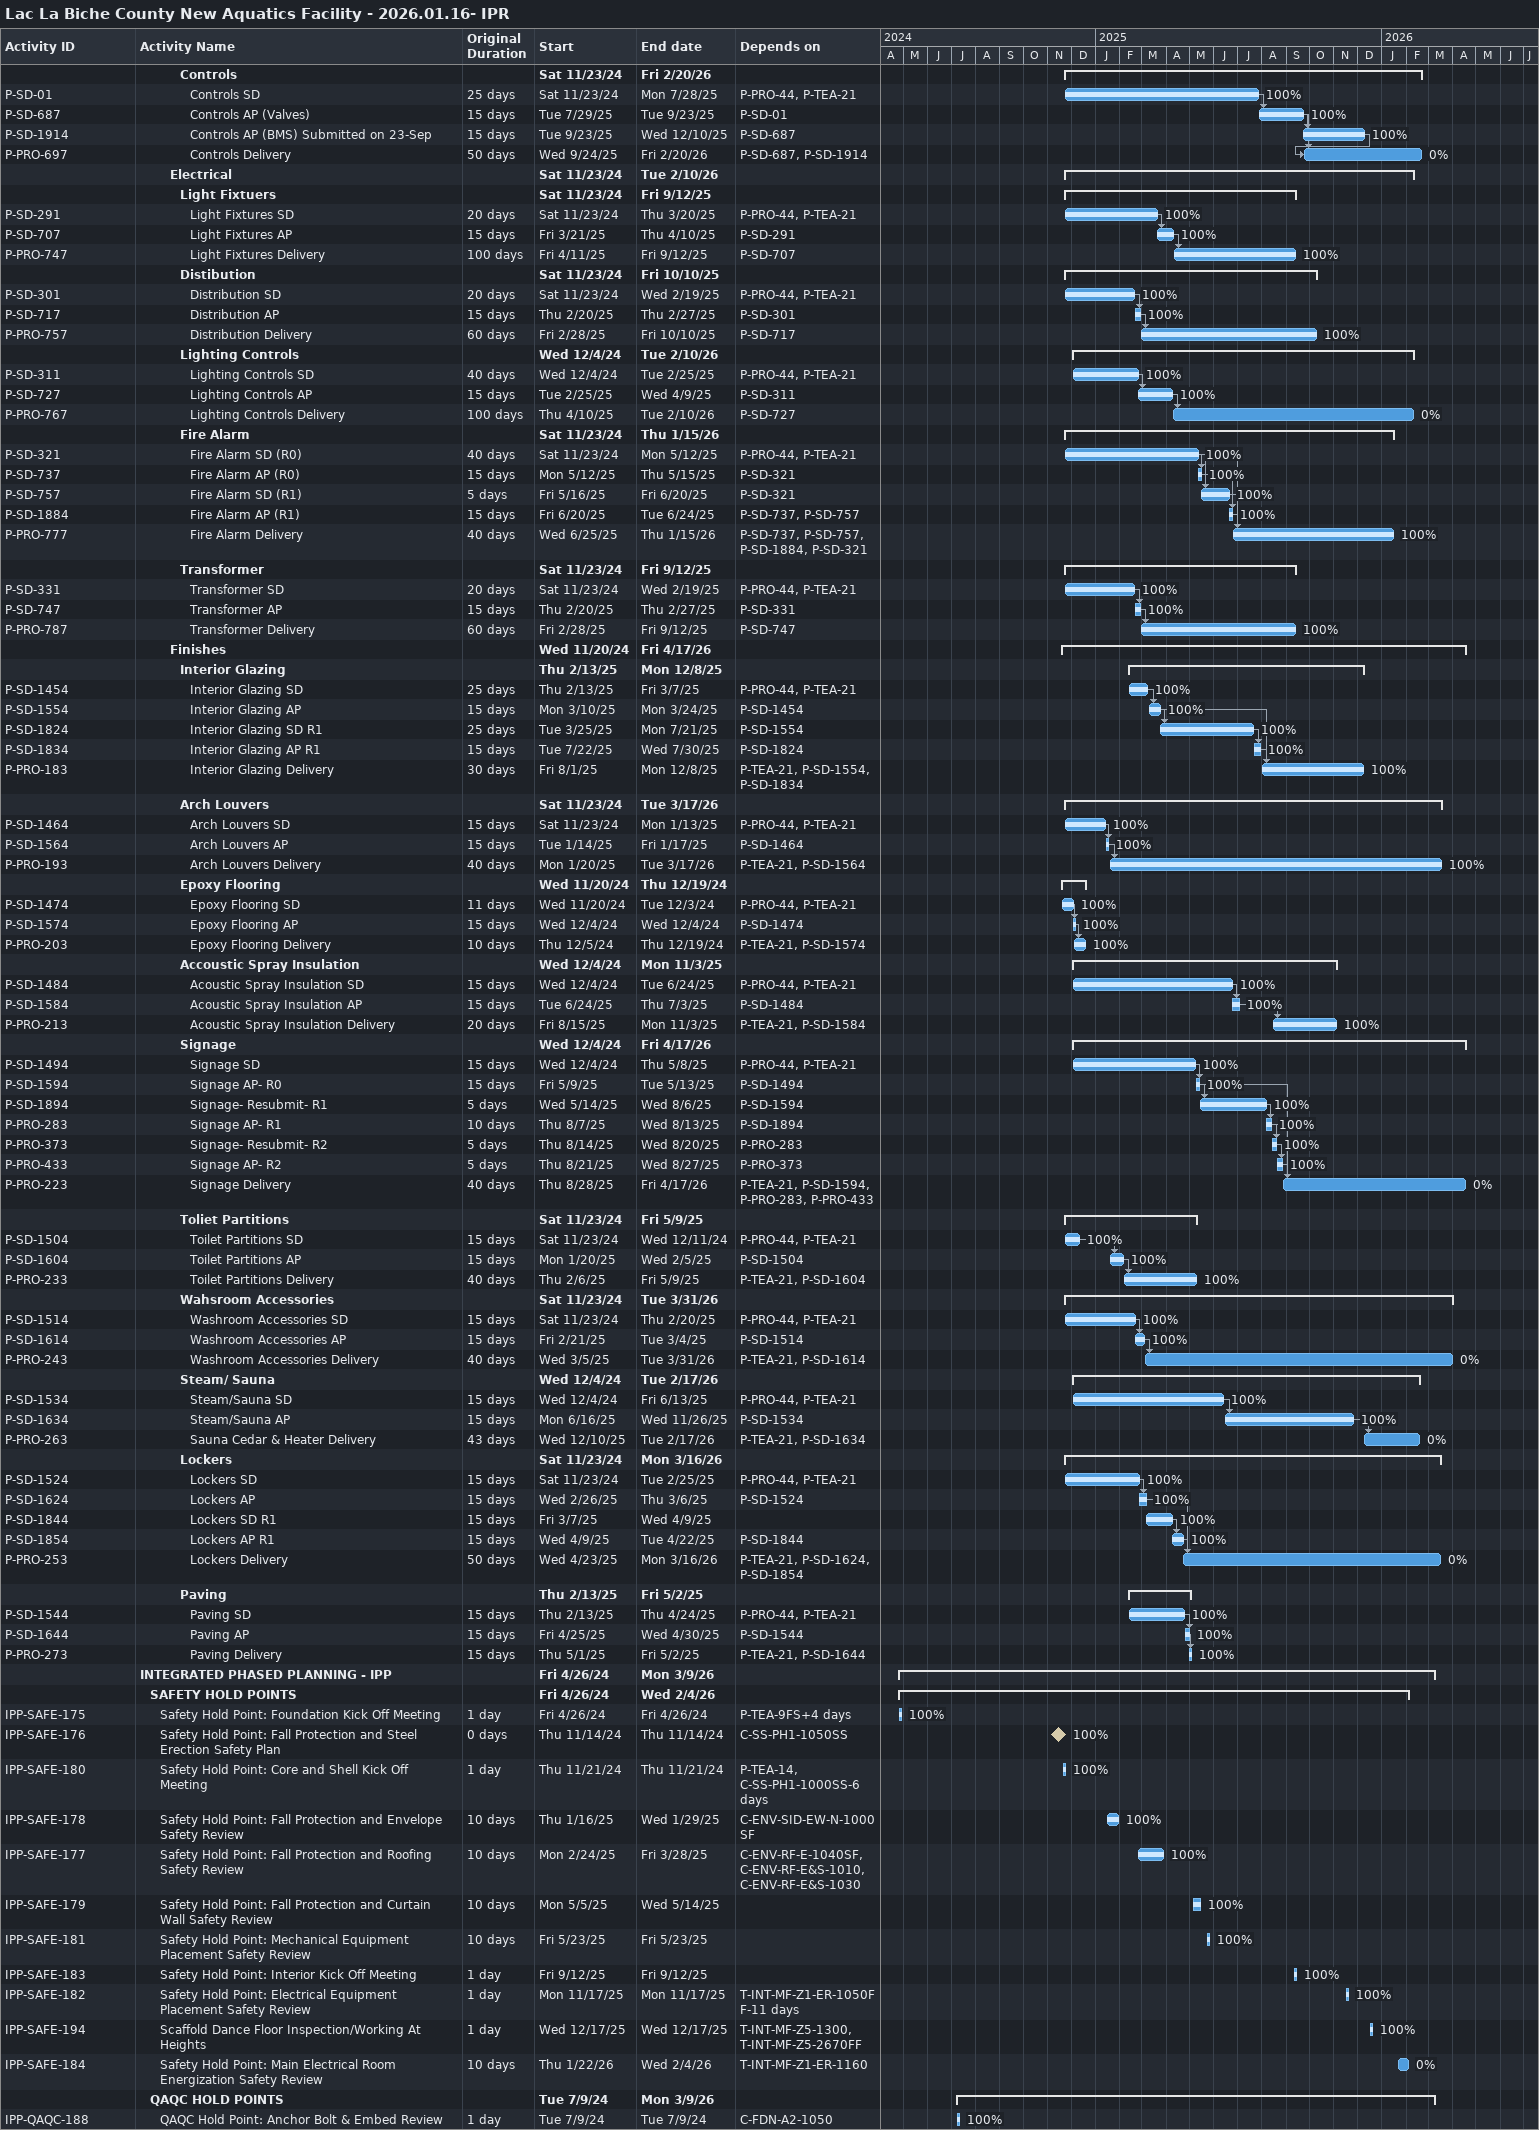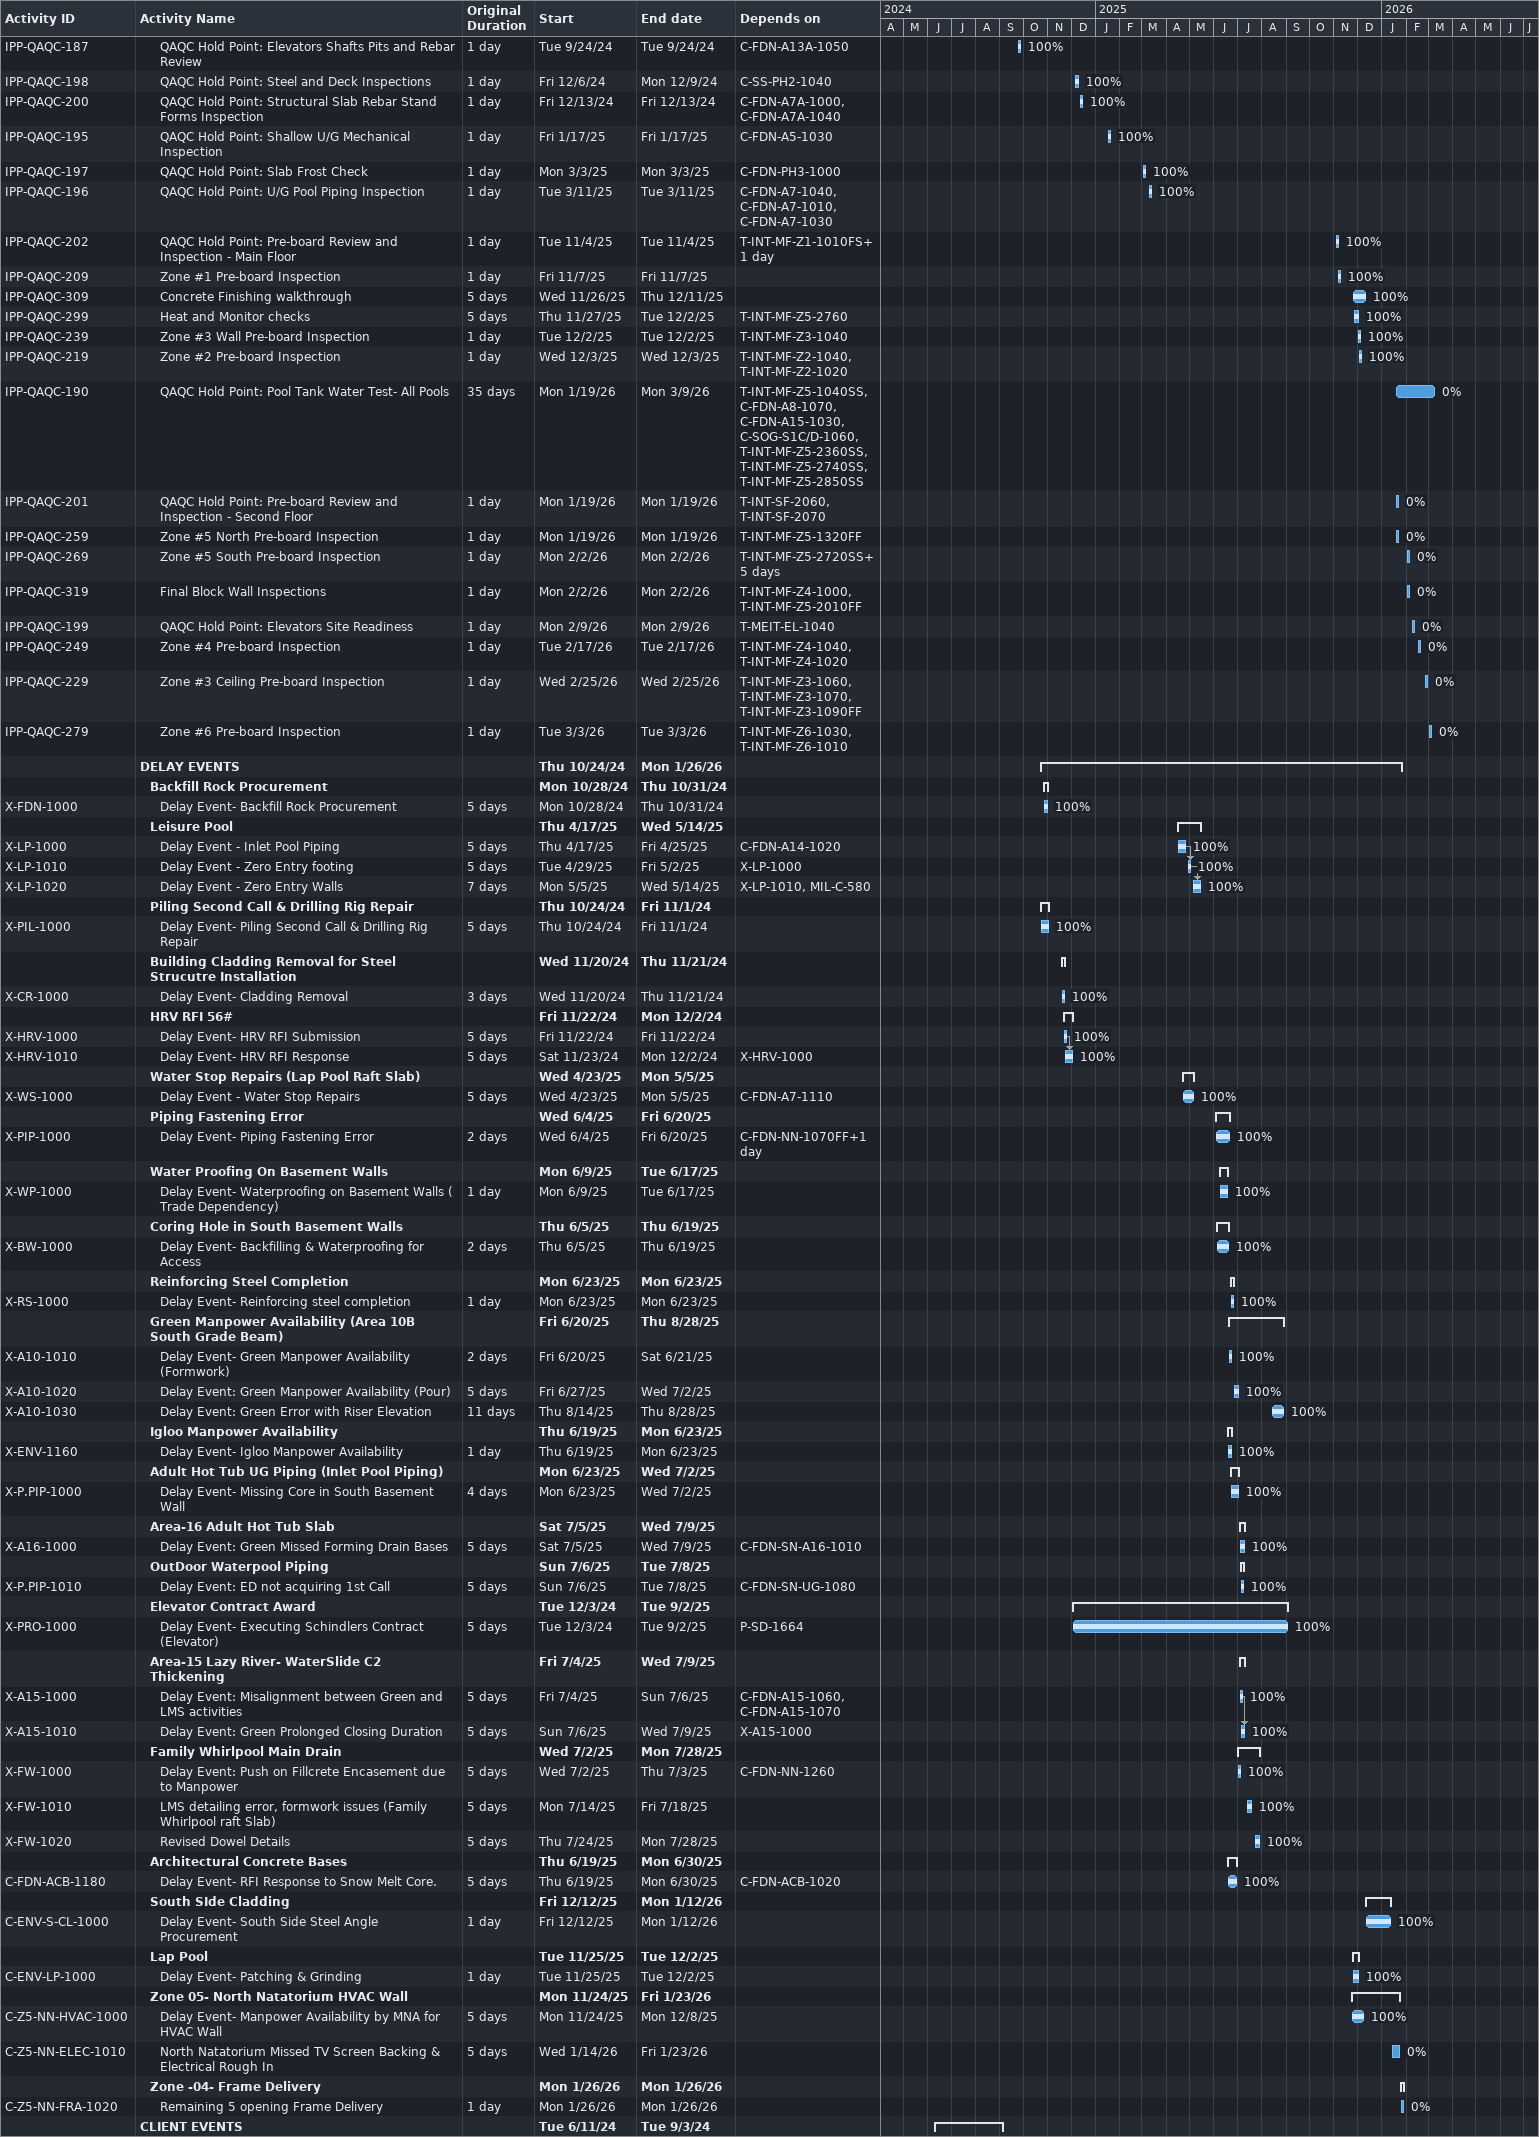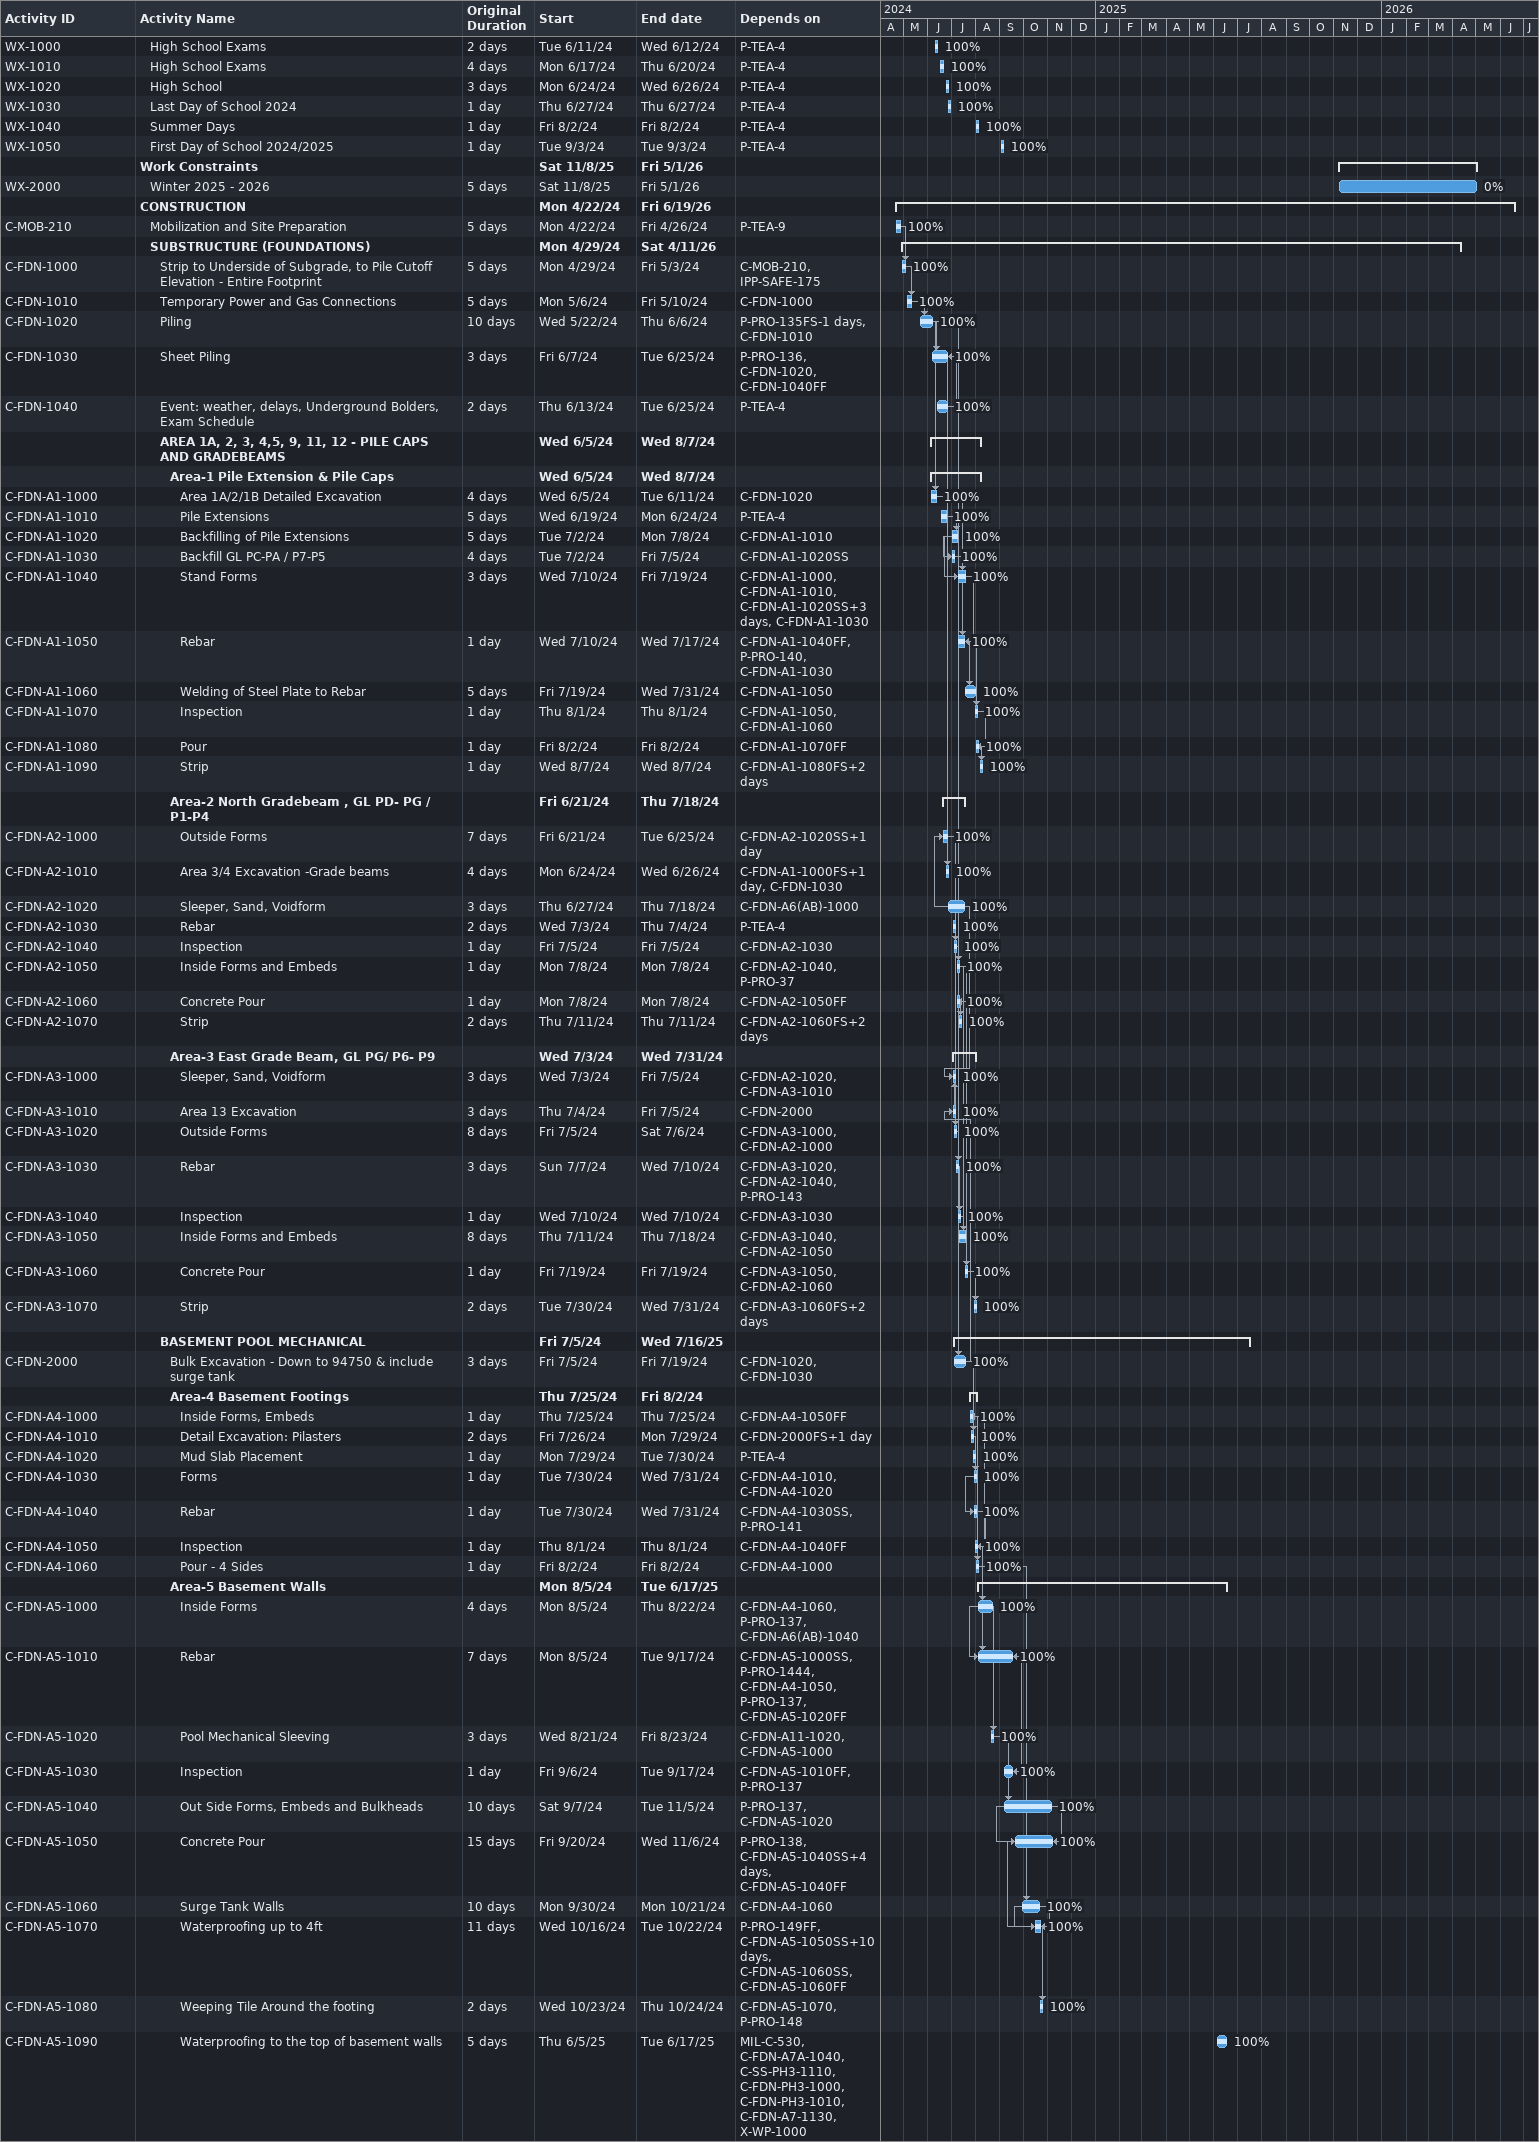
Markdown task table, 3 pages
Lac La Biche County New Aquatics Facility - 2026.01.16- IPR

| ID | Level | Task | Original duration | Start | Finish | Predecessors | % complete |
|---|---|---|---|---|---|---|---|
|  | 5 | **Controls** |  | 2024-11-23 | 2026-02-20 |  |  |
| P-SD-01 | 6 | Controls SD | 25d | 2024-11-23 | 2025-07-28 | P-PRO-44, P-TEA-21 | 100 |
| P-SD-687 | 6 | Controls AP (Valves) | 15d | 2025-07-29 | 2025-09-23 | P-SD-01 | 100 |
| P-SD-1914 | 6 | Controls AP (BMS) Submitted on 23-Sep | 15d | 2025-09-23 | 2025-12-10 | P-SD-687 | 100 |
| P-PRO-697 | 6 | Controls Delivery | 50d | 2025-09-24 | 2026-02-20 | P-SD-687, P-SD-1914 | 0 |
|  | 4 | **Electrical** |  | 2024-11-23 | 2026-02-10 |  |  |
|  | 5 | **Light Fixtuers** |  | 2024-11-23 | 2025-09-12 |  |  |
| P-SD-291 | 6 | Light Fixtures SD | 20d | 2024-11-23 | 2025-03-20 | P-PRO-44, P-TEA-21 | 100 |
| P-SD-707 | 6 | Light Fixtures AP | 15d | 2025-03-21 | 2025-04-10 | P-SD-291 | 100 |
| P-PRO-747 | 6 | Light Fixtures Delivery | 100d | 2025-04-11 | 2025-09-12 | P-SD-707 | 100 |
|  | 5 | **Distibution** |  | 2024-11-23 | 2025-10-10 |  |  |
| P-SD-301 | 6 | Distribution SD | 20d | 2024-11-23 | 2025-02-19 | P-PRO-44, P-TEA-21 | 100 |
| P-SD-717 | 6 | Distribution AP | 15d | 2025-02-20 | 2025-02-27 | P-SD-301 | 100 |
| P-PRO-757 | 6 | Distribution Delivery | 60d | 2025-02-28 | 2025-10-10 | P-SD-717 | 100 |
|  | 5 | **Lighting Controls** |  | 2024-12-04 | 2026-02-10 |  |  |
| P-SD-311 | 6 | Lighting Controls SD | 40d | 2024-12-04 | 2025-02-25 | P-PRO-44, P-TEA-21 | 100 |
| P-SD-727 | 6 | Lighting Controls AP | 15d | 2025-02-25 | 2025-04-09 | P-SD-311 | 100 |
| P-PRO-767 | 6 | Lighting Controls Delivery | 100d | 2025-04-10 | 2026-02-10 | P-SD-727 | 0 |
|  | 5 | **Fire Alarm** |  | 2024-11-23 | 2026-01-15 |  |  |
| P-SD-321 | 6 | Fire Alarm SD (R0) | 40d | 2024-11-23 | 2025-05-12 | P-PRO-44, P-TEA-21 | 100 |
| P-SD-737 | 6 | Fire Alarm AP (R0) | 15d | 2025-05-12 | 2025-05-15 | P-SD-321 | 100 |
| P-SD-757 | 6 | Fire Alarm SD (R1) | 5d | 2025-05-16 | 2025-06-20 | P-SD-321 | 100 |
| P-SD-1884 | 6 | Fire Alarm AP (R1) | 15d | 2025-06-20 | 2025-06-24 | P-SD-737, P-SD-757 | 100 |
| P-PRO-777 | 6 | Fire Alarm Delivery | 40d | 2025-06-25 | 2026-01-15 | P-SD-737, P-SD-757, P-SD-1884, P-SD-321 | 100 |
|  | 5 | **Transformer** |  | 2024-11-23 | 2025-09-12 |  |  |
| P-SD-331 | 6 | Transformer SD | 20d | 2024-11-23 | 2025-02-19 | P-PRO-44, P-TEA-21 | 100 |
| P-SD-747 | 6 | Transformer AP | 15d | 2025-02-20 | 2025-02-27 | P-SD-331 | 100 |
| P-PRO-787 | 6 | Transformer Delivery | 60d | 2025-02-28 | 2025-09-12 | P-SD-747 | 100 |
|  | 4 | **Finishes** |  | 2024-11-20 | 2026-04-17 |  |  |
|  | 5 | **Interior Glazing** |  | 2025-02-13 | 2025-12-08 |  |  |
| P-SD-1454 | 6 | Interior Glazing SD | 25d | 2025-02-13 | 2025-03-07 | P-PRO-44, P-TEA-21 | 100 |
| P-SD-1554 | 6 | Interior Glazing AP | 15d | 2025-03-10 | 2025-03-24 | P-SD-1454 | 100 |
| P-SD-1824 | 6 | Interior Glazing SD R1 | 25d | 2025-03-25 | 2025-07-21 | P-SD-1554 | 100 |
| P-SD-1834 | 6 | Interior Glazing AP R1 | 15d | 2025-07-22 | 2025-07-30 | P-SD-1824 | 100 |
| P-PRO-183 | 6 | Interior Glazing Delivery | 30d | 2025-08-01 | 2025-12-08 | P-TEA-21, P-SD-1554, P-SD-1834 | 100 |
|  | 5 | **Arch Louvers** |  | 2024-11-23 | 2026-03-17 |  |  |
| P-SD-1464 | 6 | Arch Louvers SD | 15d | 2024-11-23 | 2025-01-13 | P-PRO-44, P-TEA-21 | 100 |
| P-SD-1564 | 6 | Arch Louvers AP | 15d | 2025-01-14 | 2025-01-17 | P-SD-1464 | 100 |
| P-PRO-193 | 6 | Arch Louvers Delivery | 40d | 2025-01-20 | 2026-03-17 | P-TEA-21, P-SD-1564 | 100 |
|  | 5 | **Epoxy Flooring** |  | 2024-11-20 | 2024-12-19 |  |  |
| P-SD-1474 | 6 | Epoxy Flooring SD | 11d | 2024-11-20 | 2024-12-03 | P-PRO-44, P-TEA-21 | 100 |
| P-SD-1574 | 6 | Epoxy Flooring AP | 15d | 2024-12-04 | 2024-12-04 | P-SD-1474 | 100 |
| P-PRO-203 | 6 | Epoxy Flooring Delivery | 10d | 2024-12-05 | 2024-12-19 | P-TEA-21, P-SD-1574 | 100 |
|  | 5 | **Accoustic Spray Insulation** |  | 2024-12-04 | 2025-11-03 |  |  |
| P-SD-1484 | 6 | Acoustic Spray Insulation SD | 15d | 2024-12-04 | 2025-06-24 | P-PRO-44, P-TEA-21 | 100 |
| P-SD-1584 | 6 | Acoustic Spray Insulation AP | 15d | 2025-06-24 | 2025-07-03 | P-SD-1484 | 100 |
| P-PRO-213 | 6 | Acoustic Spray Insulation Delivery | 20d | 2025-08-15 | 2025-11-03 | P-TEA-21, P-SD-1584 | 100 |
|  | 5 | **Signage** |  | 2024-12-04 | 2026-04-17 |  |  |
| P-SD-1494 | 6 | Signage SD | 15d | 2024-12-04 | 2025-05-08 | P-PRO-44, P-TEA-21 | 100 |
| P-SD-1594 | 6 | Signage AP- R0 | 15d | 2025-05-09 | 2025-05-13 | P-SD-1494 | 100 |
| P-SD-1894 | 6 | Signage- Resubmit- R1 | 5d | 2025-05-14 | 2025-08-06 | P-SD-1594 | 100 |
| P-PRO-283 | 6 | Signage AP- R1 | 10d | 2025-08-07 | 2025-08-13 | P-SD-1894 | 100 |
| P-PRO-373 | 6 | Signage- Resubmit- R2 | 5d | 2025-08-14 | 2025-08-20 | P-PRO-283 | 100 |
| P-PRO-433 | 6 | Signage AP- R2 | 5d | 2025-08-21 | 2025-08-27 | P-PRO-373 | 100 |
| P-PRO-223 | 6 | Signage Delivery | 40d | 2025-08-28 | 2026-04-17 | P-TEA-21, P-SD-1594, P-PRO-283, P-PRO-433 | 0 |
|  | 5 | **Toliet Partitions** |  | 2024-11-23 | 2025-05-09 |  |  |
| P-SD-1504 | 6 | Toilet Partitions SD | 15d | 2024-11-23 | 2024-12-11 | P-PRO-44, P-TEA-21 | 100 |
| P-SD-1604 | 6 | Toilet Partitions AP | 15d | 2025-01-20 | 2025-02-05 | P-SD-1504 | 100 |
| P-PRO-233 | 6 | Toilet Partitions Delivery | 40d | 2025-02-06 | 2025-05-09 | P-TEA-21, P-SD-1604 | 100 |
|  | 5 | **Wahsroom Accessories** |  | 2024-11-23 | 2026-03-31 |  |  |
| P-SD-1514 | 6 | Washroom Accessories SD | 15d | 2024-11-23 | 2025-02-20 | P-PRO-44, P-TEA-21 | 100 |
| P-SD-1614 | 6 | Washroom Accessories AP | 15d | 2025-02-21 | 2025-03-04 | P-SD-1514 | 100 |
| P-PRO-243 | 6 | Washroom Accessories Delivery | 40d | 2025-03-05 | 2026-03-31 | P-TEA-21, P-SD-1614 | 0 |
|  | 5 | **Steam/ Sauna** |  | 2024-12-04 | 2026-02-17 |  |  |
| P-SD-1534 | 6 | Steam/Sauna SD | 15d | 2024-12-04 | 2025-06-13 | P-PRO-44, P-TEA-21 | 100 |
| P-SD-1634 | 6 | Steam/Sauna AP | 15d | 2025-06-16 | 2025-11-26 | P-SD-1534 | 100 |
| P-PRO-263 | 6 | Sauna Cedar & Heater Delivery | 43d | 2025-12-10 | 2026-02-17 | P-TEA-21, P-SD-1634 | 0 |
|  | 5 | **Lockers** |  | 2024-11-23 | 2026-03-16 |  |  |
| P-SD-1524 | 6 | Lockers SD | 15d | 2024-11-23 | 2025-02-25 | P-PRO-44, P-TEA-21 | 100 |
| P-SD-1624 | 6 | Lockers AP | 15d | 2025-02-26 | 2025-03-06 | P-SD-1524 | 100 |
| P-SD-1844 | 6 | Lockers SD R1 | 15d | 2025-03-07 | 2025-04-09 |  | 100 |
| P-SD-1854 | 6 | Lockers AP R1 | 15d | 2025-04-09 | 2025-04-22 | P-SD-1844 | 100 |
| P-PRO-253 | 6 | Lockers Delivery | 50d | 2025-04-23 | 2026-03-16 | P-TEA-21, P-SD-1624, P-SD-1854 | 0 |
|  | 5 | **Paving** |  | 2025-02-13 | 2025-05-02 |  |  |
| P-SD-1544 | 6 | Paving SD | 15d | 2025-02-13 | 2025-04-24 | P-PRO-44, P-TEA-21 | 100 |
| P-SD-1644 | 6 | Paving AP | 15d | 2025-04-25 | 2025-04-30 | P-SD-1544 | 100 |
| P-PRO-273 | 6 | Paving Delivery | 15d | 2025-05-01 | 2025-05-02 | P-TEA-21, P-SD-1644 | 100 |
|  | 1 | **INTEGRATED PHASED PLANNING - IPP** |  | 2024-04-26 | 2026-03-09 |  |  |
|  | 2 | **SAFETY HOLD POINTS** |  | 2024-04-26 | 2026-02-04 |  |  |
| IPP-SAFE-175 | 3 | Safety Hold Point: Foundation Kick Off Meeting | 1d | 2024-04-26 | 2024-04-26 | P-TEA-9FS+4d | 100 |
| IPP-SAFE-176 | 3 | Safety Hold Point: Fall Protection and Steel Erection Safety Plan | 0d | 2024-11-14 | 2024-11-14 | C-SS-PH1-1050SS | 100 |
| IPP-SAFE-180 | 3 | Safety Hold Point: Core and Shell Kick Off Meeting | 1d | 2024-11-21 | 2024-11-21 | P-TEA-14, C-SS-PH1-1000SS-6d | 100 |
| IPP-SAFE-178 | 3 | Safety Hold Point: Fall Protection and Envelope Safety Review | 10d | 2025-01-16 | 2025-01-29 | C-ENV-SID-EW-N-1000SF | 100 |
| IPP-SAFE-177 | 3 | Safety Hold Point: Fall Protection and Roofing Safety Review | 10d | 2025-02-24 | 2025-03-28 | C-ENV-RF-E-1040SF, C-ENV-RF-E&S-1010, C-ENV-RF-E&S-1030 | 100 |
| IPP-SAFE-179 | 3 | Safety Hold Point: Fall Protection and Curtain Wall Safety Review | 10d | 2025-05-05 | 2025-05-14 |  | 100 |
| IPP-SAFE-181 | 3 | Safety Hold Point: Mechanical Equipment Placement Safety Review | 10d | 2025-05-23 | 2025-05-23 |  | 100 |
| IPP-SAFE-183 | 3 | Safety Hold Point: Interior Kick Off Meeting | 1d | 2025-09-12 | 2025-09-12 |  | 100 |
| IPP-SAFE-182 | 3 | Safety Hold Point: Electrical Equipment Placement Safety Review | 1d | 2025-11-17 | 2025-11-17 | T-INT-MF-Z1-ER-1050FF-11d | 100 |
| IPP-SAFE-194 | 3 | Scaffold Dance Floor Inspection/Working At Heights | 1d | 2025-12-17 | 2025-12-17 | T-INT-MF-Z5-1300, T-INT-MF-Z5-2670FF | 100 |
| IPP-SAFE-184 | 3 | Safety Hold Point: Main Electrical Room Energization Safety Review | 10d | 2026-01-22 | 2026-02-04 | T-INT-MF-Z1-ER-1160 | 0 |
|  | 2 | **QAQC HOLD POINTS** |  | 2024-07-09 | 2026-03-09 |  |  |
| IPP-QAQC-188 | 3 | QAQC Hold Point: Anchor Bolt & Embed Review | 1d | 2024-07-09 | 2024-07-09 | C-FDN-A2-1050 | 100 |
| IPP-QAQC-187 | 3 | QAQC Hold Point: Elevators Shafts Pits and Rebar Review | 1d | 2024-09-24 | 2024-09-24 | C-FDN-A13A-1050 | 100 |
| IPP-QAQC-198 | 3 | QAQC Hold Point: Steel and Deck Inspections | 1d | 2024-12-06 | 2024-12-09 | C-SS-PH2-1040 | 100 |
| IPP-QAQC-200 | 3 | QAQC Hold Point: Structural Slab Rebar Stand Forms Inspection | 1d | 2024-12-13 | 2024-12-13 | C-FDN-A7A-1000, C-FDN-A7A-1040 | 100 |
| IPP-QAQC-195 | 3 | QAQC Hold Point: Shallow U/G Mechanical Inspection | 1d | 2025-01-17 | 2025-01-17 | C-FDN-A5-1030 | 100 |
| IPP-QAQC-197 | 3 | QAQC Hold Point: Slab Frost Check | 1d | 2025-03-03 | 2025-03-03 | C-FDN-PH3-1000 | 100 |
| IPP-QAQC-196 | 3 | QAQC Hold Point: U/G Pool Piping Inspection | 1d | 2025-03-11 | 2025-03-11 | C-FDN-A7-1040, C-FDN-A7-1010, C-FDN-A7-1030 | 100 |
| IPP-QAQC-202 | 3 | QAQC Hold Point: Pre-board Review and Inspection - Main Floor | 1d | 2025-11-04 | 2025-11-04 | T-INT-MF-Z1-1010FS+1d | 100 |
| IPP-QAQC-209 | 3 | Zone #1 Pre-board Inspection | 1d | 2025-11-07 | 2025-11-07 |  | 100 |
| IPP-QAQC-309 | 3 | Concrete Finishing walkthrough | 5d | 2025-11-26 | 2025-12-11 |  | 100 |
| IPP-QAQC-299 | 3 | Heat and Monitor checks | 5d | 2025-11-27 | 2025-12-02 | T-INT-MF-Z5-2760 | 100 |
| IPP-QAQC-239 | 3 | Zone #3 Wall Pre-board Inspection | 1d | 2025-12-02 | 2025-12-02 | T-INT-MF-Z3-1040 | 100 |
| IPP-QAQC-219 | 3 | Zone #2 Pre-board Inspection | 1d | 2025-12-03 | 2025-12-03 | T-INT-MF-Z2-1040, T-INT-MF-Z2-1020 | 100 |
| IPP-QAQC-190 | 3 | QAQC Hold Point: Pool Tank Water Test- All Pools | 35d | 2026-01-19 | 2026-03-09 | T-INT-MF-Z5-1040SS, C-FDN-A8-1070, C-FDN-A15-1030, C-SOG-S1C/D-1060, T-INT-MF-Z5-2360SS, T-INT-MF-Z5-2740SS, T-INT-MF-Z5-2850SS | 0 |
| IPP-QAQC-201 | 3 | QAQC Hold Point: Pre-board Review and Inspection - Second Floor | 1d | 2026-01-19 | 2026-01-19 | T-INT-SF-2060, T-INT-SF-2070 | 0 |
| IPP-QAQC-259 | 3 | Zone #5 North Pre-board Inspection | 1d | 2026-01-19 | 2026-01-19 | T-INT-MF-Z5-1320FF | 0 |
| IPP-QAQC-269 | 3 | Zone #5 South Pre-board Inspection | 1d | 2026-02-02 | 2026-02-02 | T-INT-MF-Z5-2720SS+5d | 0 |
| IPP-QAQC-319 | 3 | Final Block Wall Inspections | 1d | 2026-02-02 | 2026-02-02 | T-INT-MF-Z4-1000, T-INT-MF-Z5-2010FF | 0 |
| IPP-QAQC-199 | 3 | QAQC Hold Point: Elevators Site Readiness | 1d | 2026-02-09 | 2026-02-09 | T-MEIT-EL-1040 | 0 |
| IPP-QAQC-249 | 3 | Zone #4 Pre-board Inspection | 1d | 2026-02-17 | 2026-02-17 | T-INT-MF-Z4-1040, T-INT-MF-Z4-1020 | 0 |
| IPP-QAQC-229 | 3 | Zone #3 Ceiling Pre-board Inspection | 1d | 2026-02-25 | 2026-02-25 | T-INT-MF-Z3-1060, T-INT-MF-Z3-1070, T-INT-MF-Z3-1090FF | 0 |
| IPP-QAQC-279 | 3 | Zone #6 Pre-board Inspection | 1d | 2026-03-03 | 2026-03-03 | T-INT-MF-Z6-1030, T-INT-MF-Z6-1010 | 0 |
|  | 1 | **DELAY EVENTS** |  | 2024-10-24 | 2026-01-26 |  |  |
|  | 2 | **Backfill Rock Procurement** |  | 2024-10-28 | 2024-10-31 |  |  |
| X-FDN-1000 | 3 | Delay Event- Backfill Rock Procurement | 5d | 2024-10-28 | 2024-10-31 |  | 100 |
|  | 2 | **Leisure Pool** |  | 2025-04-17 | 2025-05-14 |  |  |
| X-LP-1000 | 3 | Delay Event - Inlet Pool Piping | 5d | 2025-04-17 | 2025-04-25 | C-FDN-A14-1020 | 100 |
| X-LP-1010 | 3 | Delay Event - Zero Entry footing | 5d | 2025-04-29 | 2025-05-02 | X-LP-1000 | 100 |
| X-LP-1020 | 3 | Delay Event - Zero Entry Walls | 7d | 2025-05-05 | 2025-05-14 | X-LP-1010, MIL-C-580 | 100 |
|  | 2 | **Piling Second Call & Drilling Rig Repair** |  | 2024-10-24 | 2024-11-01 |  |  |
| X-PIL-1000 | 3 | Delay Event- Piling Second Call & Drilling Rig Repair | 5d | 2024-10-24 | 2024-11-01 |  | 100 |
|  | 2 | **Building Cladding Removal for Steel Strucutre Installation** |  | 2024-11-20 | 2024-11-21 |  |  |
| X-CR-1000 | 3 | Delay Event- Cladding Removal | 3d | 2024-11-20 | 2024-11-21 |  | 100 |
|  | 2 | **HRV RFI 56#** |  | 2024-11-22 | 2024-12-02 |  |  |
| X-HRV-1000 | 3 | Delay Event- HRV RFI Submission | 5d | 2024-11-22 | 2024-11-22 |  | 100 |
| X-HRV-1010 | 3 | Delay Event- HRV RFI Response | 5d | 2024-11-23 | 2024-12-02 | X-HRV-1000 | 100 |
|  | 2 | **Water Stop Repairs (Lap Pool Raft Slab)** |  | 2025-04-23 | 2025-05-05 |  |  |
| X-WS-1000 | 3 | Delay Event - Water Stop Repairs | 5d | 2025-04-23 | 2025-05-05 | C-FDN-A7-1110 | 100 |
|  | 2 | **Piping Fastening Error** |  | 2025-06-04 | 2025-06-20 |  |  |
| X-PIP-1000 | 3 | Delay Event- Piping Fastening Error | 2d | 2025-06-04 | 2025-06-20 | C-FDN-NN-1070FF+1d | 100 |
|  | 2 | **Water Proofing On Basement Walls** |  | 2025-06-09 | 2025-06-17 |  |  |
| X-WP-1000 | 3 | Delay Event- Waterproofing on Basement Walls ( Trade Dependency) | 1d | 2025-06-09 | 2025-06-17 |  | 100 |
|  | 2 | **Coring Hole in South Basement Walls** |  | 2025-06-05 | 2025-06-19 |  |  |
| X-BW-1000 | 3 | Delay Event- Backfilling & Waterproofing for Access | 2d | 2025-06-05 | 2025-06-19 |  | 100 |
|  | 2 | **Reinforcing Steel Completion** |  | 2025-06-23 | 2025-06-23 |  |  |
| X-RS-1000 | 3 | Delay Event- Reinforcing steel completion | 1d | 2025-06-23 | 2025-06-23 |  | 100 |
|  | 2 | **Green Manpower Availability (Area 10B South Grade Beam)** |  | 2025-06-20 | 2025-08-28 |  |  |
| X-A10-1010 | 3 | Delay Event- Green Manpower Availability (Formwork) | 2d | 2025-06-20 | 2025-06-21 |  | 100 |
| X-A10-1020 | 3 | Delay Event: Green Manpower Availability (Pour) | 5d | 2025-06-27 | 2025-07-02 |  | 100 |
| X-A10-1030 | 3 | Delay Event: Green Error with Riser Elevation | 11d | 2025-08-14 | 2025-08-28 |  | 100 |
|  | 2 | **Igloo Manpower Availability** |  | 2025-06-19 | 2025-06-23 |  |  |
| X-ENV-1160 | 3 | Delay Event- Igloo Manpower Availability | 1d | 2025-06-19 | 2025-06-23 |  | 100 |
|  | 2 | **Adult Hot Tub UG Piping (Inlet Pool Piping)** |  | 2025-06-23 | 2025-07-02 |  |  |
| X-P.PIP-1000 | 3 | Delay Event- Missing Core in South Basement Wall | 4d | 2025-06-23 | 2025-07-02 |  | 100 |
|  | 2 | **Area-16 Adult Hot Tub Slab** |  | 2025-07-05 | 2025-07-09 |  |  |
| X-A16-1000 | 3 | Delay Event: Green Missed Forming Drain Bases | 5d | 2025-07-05 | 2025-07-09 | C-FDN-SN-A16-1010 | 100 |
|  | 2 | **OutDoor Waterpool Piping** |  | 2025-07-06 | 2025-07-08 |  |  |
| X-P.PIP-1010 | 3 | Delay Event: ED not acquiring 1st Call | 5d | 2025-07-06 | 2025-07-08 | C-FDN-SN-UG-1080 | 100 |
|  | 2 | **Elevator Contract Award** |  | 2024-12-03 | 2025-09-02 |  |  |
| X-PRO-1000 | 3 | Delay Event- Executing Schindlers Contract (Elevator) | 5d | 2024-12-03 | 2025-09-02 | P-SD-1664 | 100 |
|  | 2 | **Area-15 Lazy River- WaterSlide C2 Thickening** |  | 2025-07-04 | 2025-07-09 |  |  |
| X-A15-1000 | 3 | Delay Event: Misalignment between Green and LMS activities | 5d | 2025-07-04 | 2025-07-06 | C-FDN-A15-1060, C-FDN-A15-1070 | 100 |
| X-A15-1010 | 3 | Delay Event: Green Prolonged Closing Duration | 5d | 2025-07-06 | 2025-07-09 | X-A15-1000 | 100 |
|  | 2 | **Family Whirlpool Main Drain** |  | 2025-07-02 | 2025-07-28 |  |  |
| X-FW-1000 | 3 | Delay Event: Push on Fillcrete Encasement due to Manpower | 5d | 2025-07-02 | 2025-07-03 | C-FDN-NN-1260 | 100 |
| X-FW-1010 | 3 | LMS detailing error, formwork issues (Family Whirlpool raft Slab) | 5d | 2025-07-14 | 2025-07-18 |  | 100 |
| X-FW-1020 | 3 | Revised Dowel Details | 5d | 2025-07-24 | 2025-07-28 |  | 100 |
|  | 2 | **Architectural Concrete Bases** |  | 2025-06-19 | 2025-06-30 |  |  |
| C-FDN-ACB-1180 | 3 | Delay Event- RFI Response to Snow Melt Core. | 5d | 2025-06-19 | 2025-06-30 | C-FDN-ACB-1020 | 100 |
|  | 2 | **South SIde Cladding** |  | 2025-12-12 | 2026-01-12 |  |  |
| C-ENV-S-CL-1000 | 3 | Delay Event- South Side Steel Angle Procurement | 1d | 2025-12-12 | 2026-01-12 |  | 100 |
|  | 2 | **Lap Pool** |  | 2025-11-25 | 2025-12-02 |  |  |
| C-ENV-LP-1000 | 3 | Delay Event- Patching & Grinding | 1d | 2025-11-25 | 2025-12-02 |  | 100 |
|  | 2 | **Zone 05- North Natatorium HVAC Wall** |  | 2025-11-24 | 2026-01-23 |  |  |
| C-Z5-NN-HVAC-1000 | 3 | Delay Event- Manpower Availability by MNA for HVAC Wall | 5d | 2025-11-24 | 2025-12-08 |  | 100 |
| C-Z5-NN-ELEC-1010 | 3 | North Natatorium Missed TV Screen Backing & Electrical Rough In | 5d | 2026-01-14 | 2026-01-23 |  | 0 |
|  | 2 | **Zone -04- Frame Delivery** |  | 2026-01-26 | 2026-01-26 |  |  |
| C-Z5-NN-FRA-1020 | 3 | Remaining 5 opening Frame Delivery | 1d | 2026-01-26 | 2026-01-26 |  | 0 |
|  | 1 | **CLIENT EVENTS** |  | 2024-06-11 | 2024-09-03 |  |  |
| WX-1000 | 2 | High School Exams | 2d | 2024-06-11 | 2024-06-12 | P-TEA-4 | 100 |
| WX-1010 | 2 | High School Exams | 4d | 2024-06-17 | 2024-06-20 | P-TEA-4 | 100 |
| WX-1020 | 2 | High School | 3d | 2024-06-24 | 2024-06-26 | P-TEA-4 | 100 |
| WX-1030 | 2 | Last Day of School 2024 | 1d | 2024-06-27 | 2024-06-27 | P-TEA-4 | 100 |
| WX-1040 | 2 | Summer Days | 1d | 2024-08-02 | 2024-08-02 | P-TEA-4 | 100 |
| WX-1050 | 2 | First Day of School 2024/2025 | 1d | 2024-09-03 | 2024-09-03 | P-TEA-4 | 100 |
|  | 1 | **Work Constraints** |  | 2025-11-08 | 2026-05-01 |  |  |
| WX-2000 | 2 | Winter 2025 - 2026 | 5d | 2025-11-08 | 2026-05-01 |  | 0 |
|  | 1 | **CONSTRUCTION** |  | 2024-04-22 | 2026-06-19 |  |  |
| C-MOB-210 | 2 | Mobilization and Site Preparation | 5d | 2024-04-22 | 2024-04-26 | P-TEA-9 | 100 |
|  | 2 | **SUBSTRUCTURE (FOUNDATIONS)** |  | 2024-04-29 | 2026-04-11 |  |  |
| C-FDN-1000 | 3 | Strip to Underside of Subgrade, to Pile Cutoff Elevation - Entire Footprint | 5d | 2024-04-29 | 2024-05-03 | C-MOB-210, IPP-SAFE-175 | 100 |
| C-FDN-1010 | 3 | Temporary Power and Gas Connections | 5d | 2024-05-06 | 2024-05-10 | C-FDN-1000 | 100 |
| C-FDN-1020 | 3 | Piling | 10d | 2024-05-22 | 2024-06-06 | P-PRO-135FS-1d, C-FDN-1010 | 100 |
| C-FDN-1030 | 3 | Sheet Piling | 3d | 2024-06-07 | 2024-06-25 | P-PRO-136, C-FDN-1020, C-FDN-1040FF | 100 |
| C-FDN-1040 | 3 | Event: weather, delays, Underground Bolders, Exam Schedule | 2d | 2024-06-13 | 2024-06-25 | P-TEA-4 | 100 |
|  | 3 | **AREA 1A, 2, 3, 4,5, 9, 11, 12 - PILE CAPS AND GRADEBEAMS** |  | 2024-06-05 | 2024-08-07 |  |  |
|  | 4 | **Area-1 Pile Extension & Pile Caps** |  | 2024-06-05 | 2024-08-07 |  |  |
| C-FDN-A1-1000 | 5 | Area 1A/2/1B Detailed Excavation | 4d | 2024-06-05 | 2024-06-11 | C-FDN-1020 | 100 |
| C-FDN-A1-1010 | 5 | Pile Extensions | 5d | 2024-06-19 | 2024-06-24 | P-TEA-4 | 100 |
| C-FDN-A1-1020 | 5 | Backfilling of Pile Extensions | 5d | 2024-07-02 | 2024-07-08 | C-FDN-A1-1010 | 100 |
| C-FDN-A1-1030 | 5 | Backfill GL PC-PA / P7-P5 | 4d | 2024-07-02 | 2024-07-05 | C-FDN-A1-1020SS | 100 |
| C-FDN-A1-1040 | 5 | Stand Forms | 3d | 2024-07-10 | 2024-07-19 | C-FDN-A1-1000, C-FDN-A1-1010, C-FDN-A1-1020SS+3d, C-FDN-A1-1030 | 100 |
| C-FDN-A1-1050 | 5 | Rebar | 1d | 2024-07-10 | 2024-07-17 | C-FDN-A1-1040FF, P-PRO-140, C-FDN-A1-1030 | 100 |
| C-FDN-A1-1060 | 5 | Welding of Steel Plate to Rebar | 5d | 2024-07-19 | 2024-07-31 | C-FDN-A1-1050 | 100 |
| C-FDN-A1-1070 | 5 | Inspection | 1d | 2024-08-01 | 2024-08-01 | C-FDN-A1-1050, C-FDN-A1-1060 | 100 |
| C-FDN-A1-1080 | 5 | Pour | 1d | 2024-08-02 | 2024-08-02 | C-FDN-A1-1070FF | 100 |
| C-FDN-A1-1090 | 5 | Strip | 1d | 2024-08-07 | 2024-08-07 | C-FDN-A1-1080FS+2d | 100 |
|  | 4 | **Area-2 North Gradebeam , GL PD- PG / P1-P4** |  | 2024-06-21 | 2024-07-18 |  |  |
| C-FDN-A2-1000 | 5 | Outside Forms | 7d | 2024-06-21 | 2024-06-25 | C-FDN-A2-1020SS+1d | 100 |
| C-FDN-A2-1010 | 5 | Area 3/4 Excavation -Grade beams | 4d | 2024-06-24 | 2024-06-26 | C-FDN-A1-1000FS+1d, C-FDN-1030 | 100 |
| C-FDN-A2-1020 | 5 | Sleeper, Sand, Voidform | 3d | 2024-06-27 | 2024-07-18 | C-FDN-A6(AB)-1000 | 100 |
| C-FDN-A2-1030 | 5 | Rebar | 2d | 2024-07-03 | 2024-07-04 | P-TEA-4 | 100 |
| C-FDN-A2-1040 | 5 | Inspection | 1d | 2024-07-05 | 2024-07-05 | C-FDN-A2-1030 | 100 |
| C-FDN-A2-1050 | 5 | Inside Forms and Embeds | 1d | 2024-07-08 | 2024-07-08 | C-FDN-A2-1040, P-PRO-37 | 100 |
| C-FDN-A2-1060 | 5 | Concrete Pour | 1d | 2024-07-08 | 2024-07-08 | C-FDN-A2-1050FF | 100 |
| C-FDN-A2-1070 | 5 | Strip | 2d | 2024-07-11 | 2024-07-11 | C-FDN-A2-1060FS+2d | 100 |
|  | 4 | **Area-3 East Grade Beam, GL PG/ P6- P9** |  | 2024-07-03 | 2024-07-31 |  |  |
| C-FDN-A3-1000 | 5 | Sleeper, Sand, Voidform | 3d | 2024-07-03 | 2024-07-05 | C-FDN-A2-1020, C-FDN-A3-1010 | 100 |
| C-FDN-A3-1010 | 5 | Area 13 Excavation | 3d | 2024-07-04 | 2024-07-05 | C-FDN-2000 | 100 |
| C-FDN-A3-1020 | 5 | Outside Forms | 8d | 2024-07-05 | 2024-07-06 | C-FDN-A3-1000, C-FDN-A2-1000 | 100 |
| C-FDN-A3-1030 | 5 | Rebar | 3d | 2024-07-07 | 2024-07-10 | C-FDN-A3-1020, C-FDN-A2-1040, P-PRO-143 | 100 |
| C-FDN-A3-1040 | 5 | Inspection | 1d | 2024-07-10 | 2024-07-10 | C-FDN-A3-1030 | 100 |
| C-FDN-A3-1050 | 5 | Inside Forms and Embeds | 8d | 2024-07-11 | 2024-07-18 | C-FDN-A3-1040, C-FDN-A2-1050 | 100 |
| C-FDN-A3-1060 | 5 | Concrete Pour | 1d | 2024-07-19 | 2024-07-19 | C-FDN-A3-1050, C-FDN-A2-1060 | 100 |
| C-FDN-A3-1070 | 5 | Strip | 2d | 2024-07-30 | 2024-07-31 | C-FDN-A3-1060FS+2d | 100 |
|  | 3 | **BASEMENT POOL MECHANICAL** |  | 2024-07-05 | 2025-07-16 |  |  |
| C-FDN-2000 | 4 | Bulk Excavation - Down to 94750 & include surge tank | 3d | 2024-07-05 | 2024-07-19 | C-FDN-1020, C-FDN-1030 | 100 |
|  | 4 | **Area-4 Basement Footings** |  | 2024-07-25 | 2024-08-02 |  |  |
| C-FDN-A4-1000 | 5 | Inside Forms, Embeds | 1d | 2024-07-25 | 2024-07-25 | C-FDN-A4-1050FF | 100 |
| C-FDN-A4-1010 | 5 | Detail Excavation: Pilasters | 2d | 2024-07-26 | 2024-07-29 | C-FDN-2000FS+1d | 100 |
| C-FDN-A4-1020 | 5 | Mud Slab Placement | 1d | 2024-07-29 | 2024-07-30 | P-TEA-4 | 100 |
| C-FDN-A4-1030 | 5 | Forms | 1d | 2024-07-30 | 2024-07-31 | C-FDN-A4-1010, C-FDN-A4-1020 | 100 |
| C-FDN-A4-1040 | 5 | Rebar | 1d | 2024-07-30 | 2024-07-31 | C-FDN-A4-1030SS, P-PRO-141 | 100 |
| C-FDN-A4-1050 | 5 | Inspection | 1d | 2024-08-01 | 2024-08-01 | C-FDN-A4-1040FF | 100 |
| C-FDN-A4-1060 | 5 | Pour - 4 Sides | 1d | 2024-08-02 | 2024-08-02 | C-FDN-A4-1000 | 100 |
|  | 4 | **Area-5 Basement Walls** |  | 2024-08-05 | 2025-06-17 |  |  |
| C-FDN-A5-1000 | 5 | Inside Forms | 4d | 2024-08-05 | 2024-08-22 | C-FDN-A4-1060, P-PRO-137, C-FDN-A6(AB)-1040 | 100 |
| C-FDN-A5-1010 | 5 | Rebar | 7d | 2024-08-05 | 2024-09-17 | C-FDN-A5-1000SS, P-PRO-1444, C-FDN-A4-1050, P-PRO-137, C-FDN-A5-1020FF | 100 |
| C-FDN-A5-1020 | 5 | Pool Mechanical Sleeving | 3d | 2024-08-21 | 2024-08-23 | C-FDN-A11-1020, C-FDN-A5-1000 | 100 |
| C-FDN-A5-1030 | 5 | Inspection | 1d | 2024-09-06 | 2024-09-17 | C-FDN-A5-1010FF, P-PRO-137 | 100 |
| C-FDN-A5-1040 | 5 | Out Side Forms, Embeds and Bulkheads | 10d | 2024-09-07 | 2024-11-05 | P-PRO-137, C-FDN-A5-1020 | 100 |
| C-FDN-A5-1050 | 5 | Concrete Pour | 15d | 2024-09-20 | 2024-11-06 | P-PRO-138, C-FDN-A5-1040SS+4d, C-FDN-A5-1040FF | 100 |
| C-FDN-A5-1060 | 5 | Surge Tank Walls | 10d | 2024-09-30 | 2024-10-21 | C-FDN-A4-1060 | 100 |
| C-FDN-A5-1070 | 5 | Waterproofing up to 4ft | 11d | 2024-10-16 | 2024-10-22 | P-PRO-149FF, C-FDN-A5-1050SS+10d, C-FDN-A5-1060SS, C-FDN-A5-1060FF | 100 |
| C-FDN-A5-1080 | 5 | Weeping Tile Around the footing | 2d | 2024-10-23 | 2024-10-24 | C-FDN-A5-1070, P-PRO-148 | 100 |
| C-FDN-A5-1090 | 5 | Waterproofing to the top of basement walls | 5d | 2025-06-05 | 2025-06-17 | MIL-C-530, C-FDN-A7A-1040, C-SS-PH3-1110, C-FDN-PH3-1000, C-FDN-PH3-1010, C-FDN-A7-1130, X-WP-1000 | 100 |
